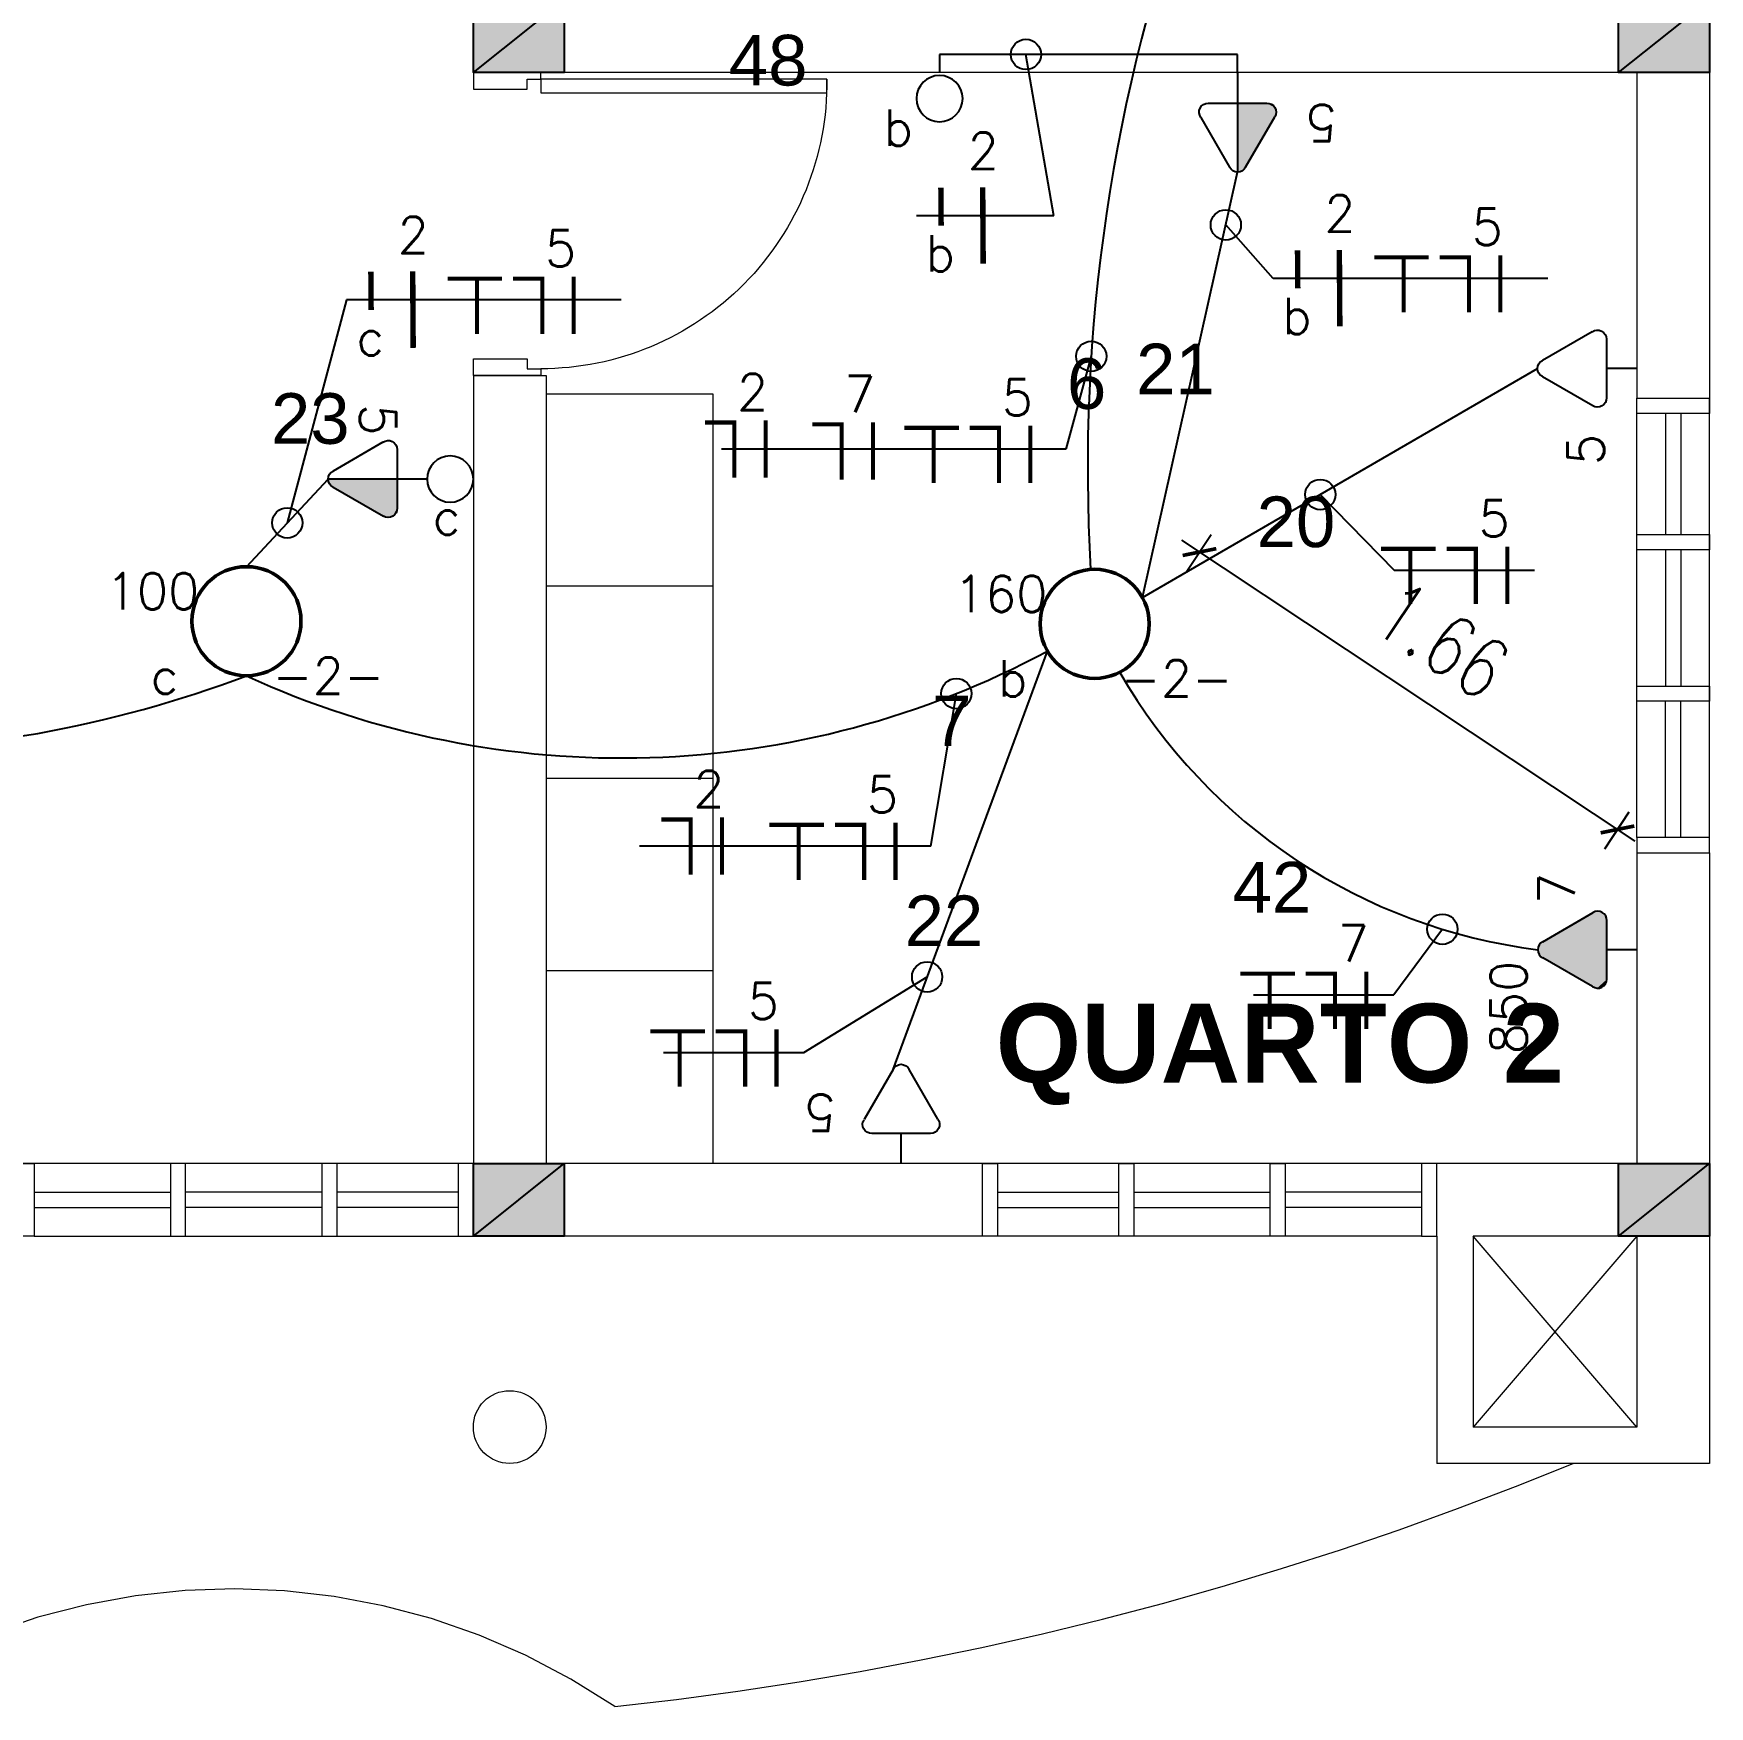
# Model space of a CAD drawing. Header units: millimetres. Extents: x 4360 to 8806, y 1896 to 3880.
# Drawn here: x 4431.63 to 4437.16, y 1934.58 to 1940.1 of the extents above; entities that cross this region are included whole.
import ezdxf
from ezdxf.enums import TextEntityAlignment as Align

# ---------------------------------------------------------------- set-up
doc = ezdxf.new("R2010")
doc.units = ezdxf.units.MM
doc.linetypes.add('ACAD_ISO03W100', pattern=[30, 12, -18])
doc.linetypes.add('Contínuo', pattern=[0])
for name, color, linetype, lineweight in [('C-Moveis', 7, 'Continuous', 5), ('C-Paredes-Acessorios', 20, 'Continuous', 5), ('C-Portas', 7, 'Continuous', 5), ('C-Texto', 4, 'Continuous', 9), ('ILUMINAÇÃO', 1, 'Contínuo', 50), ('TOMADAS', 1, 'Continuous', 25)]:
    doc.layers.add(name, color=color, linetype=linetype, lineweight=lineweight)
doc.layers.add('C-Pilares', color=7, linetype='Continuous', plot=False)
for name, color, linetype in [('CIRCUITOS', 255, 'Continuous'), ('Eletrodutos', 4, 'Continuous'), ('INTERRUPTORES', 1, 'Continuous')]:
    doc.layers.add(name, color=color, linetype=linetype)
doc.styles.add('BOLD', font='arialbd.ttf')
doc.styles.add('COTAS', font='romans.shx', dxfattribs={"width": 0.75})
doc.styles.add('RomanS', font='romans.shx')
doc.styles.get("Standard").update_dxf_attribs({"font": 'arial.ttf'})
doc.dimstyles.new('COTAS_100', dxfattribs={"dimscale": 100, "dimtxt": 0.002, "dimasz": 0.0008, "dimexe": 0.0007, "dimexo": 0.004, "dimgap": 0.001, "dimtad": 1, "dimzin": 4, "dimdsep": 46, "dimtxsty": 'COTAS', "dimblk1": 'ARCHTICK', "dimblk2": 'ARCHTICK', "dimsah": 1, "dimcen": 0.003, "dimdle": 0.0007, "dimaunit": 1, "dimadec": 0, "dimazin": 0, "dimtfac": 1, "dimtix": 1, "dimtmove": 0, "dimatfit": 3, "dimldrblk": 'ARCHTICK', "dimfxl": 1, "dimtolj": 1, "dimtzin": 0, "dimarcsym": 0})

# ---------------------------------------------------------------- blocks, each defined once
blk = doc.blocks.new('d9-2')
at = {"layer": 'C-Portas'}
for p, q in [((-0.06, 0.2), (-0.06, 1.05)), ((-0.06, 1.05), (-0.02, 1.05)), ((-0.02, 1.05), (-0.02, 0.2)), ((-0.88, 0.2), (-0.9, 0.2)), ((-0.9, 0.2), (-0.9, 0)), ((-0.88, 0.16), (-0.88, 0.2)), ((-0.02, 0.2), (-0.06, 0.2)), ((-0.02, 0.16), (-0.02, 0.2)), ((-0.02, 0.2), (0, 0.2)), ((0, 0.2), (0, 0)), ((-0.85, 0.16), (-0.88, 0.16)), ((-0.85, 0), (-0.85, 0.16)), ((-0.05, 0), (-0.05, 0.16)), ((-0.05, 0.16), (-0.02, 0.16)), ((-0.9, 0), (-0.85, 0)), ((0, 0), (-0.05, 0))]:
    blk.add_line(p, q, dxfattribs=at)
blk.add_arc((-0.0299, 0.2), 0.8501, 89.3299, 180, dxfattribs=at)
blk = doc.blocks.new('A$C2A3D30EB')
at = {"layer": 'C-Pilares'}
for color, points in [(6, [(0, 0), (24, 30), (0, 30)]), (6, [(24, 30), (0, 30), (0, 0)]), (135, [(24, 30), (0, 0), (24, 0)])]:
    blk.add_hatch(color=color, dxfattribs=at).paths.add_polyline_path(points)
blk.add_line((24, 30), (0, 0), dxfattribs=at)
at = {"layer": 'C-Pilares', "color": 7}
blk.add_lwpolyline([(0, 0), (24, 0), (24, 30), (0, 30)], close=True, dxfattribs=at)
blk = doc.blocks.new('A$C0BD3781F')
blk.add_circle((0.36, 0.36), 0.36)
at = {"style": 'RomanS', "flags": 8}
for tag, p in [('009', (0.502, 0.474)), ('001', (0.188, 0.472)), ('020', (0.356, 0.232))]:
    blk.add_attdef(tag, text='', height=0.16, dxfattribs=at).set_placement(p, align=Align.MIDDLE_CENTER)
blk = doc.blocks.new('Ir1s01')
blk.add_circle((0, 1.017), 1.017)
at = {"style": 'RomanS', "flags": 8}
blk.add_attdef('009', text='', height=1.6, dxfattribs=at).set_placement((1.811, 2.295), align=Align.MIDDLE_CENTER)
blk = doc.blocks.new('TEBAI01')
for p, q in [((-1.617, 1.949), (-0.353, 4.139)), ((0.353, 4.139), (1.631, 1.925)), ((-1.297, 1.32), (1.28, 1.32)), ((0, 0), (0, 1.32))]:
    blk.add_line(p, q)
for centre, start, end in [((0, 3.967), 26.04787, 153.95213), ((-1.302, 1.713), 143.13324, 270.77697), ((1.3, 1.713), 267.18113, 32.56886)]:
    blk.add_arc(centre, 0.393, start, end)
at = {"style": 'RomanS', "flags": 8}
for tag, p in [('020', (-5.031, 2.198)), ('001', (3.561, 2.226))]:
    blk.add_attdef(tag, text='', height=1.6, dxfattribs=at).set_placement(p, align=Align.MIDDLE_CENTER)
blk = doc.blocks.new('TEMED02')
for p, q in [((-1.617, 1.949), (-0.353, 4.139)), ((0, 1.32), (0, 4.36)), ((0.353, 4.139), (1.631, 1.925)), ((-1.297, 1.32), (1.28, 1.32)), ((0, 0), (0, 1.32))]:
    blk.add_line(p, q)
for centre, start, end in [((0, 3.967), 26.04787, 153.95213), ((-1.302, 1.713), 143.13324, 270.77697), ((1.3, 1.713), 267.18113, 32.56886)]:
    blk.add_arc(centre, 0.393, start, end)
at = {"linetype": 'Continuous'}
for points in [[(0, 4.36), (1.631, 1.925), (0.208, 4.3)], [(1.631, 1.925), (0, 4.36), (1.693, 1.721)], [(0, 1.32), (1.693, 1.721), (0, 4.36)], [(0.353, 4.139), (0.208, 4.3), (1.631, 1.925)], [(1.693, 1.721), (0, 1.32), (1.64, 1.516)], [(1.28, 1.32), (1.64, 1.516), (0, 1.32)], [(1.64, 1.516), (1.28, 1.32), (1.487, 1.367)]]:
    blk.add_solid(points, dxfattribs=at)
at = {"style": 'RomanS', "flags": 8}
for tag, p in [('020', (-4.961, 2.195)), ('001', (3.391, 2.166))]:
    blk.add_attdef(tag, text='', height=1.6, dxfattribs=at).set_placement(p, align=Align.MIDDLE_CENTER)
blk = doc.blocks.new('TEALT03')
for p, q in [((-1.617, 1.949), (-0.353, 4.139)), ((0.353, 4.139), (1.631, 1.925)), ((-1.297, 1.32), (1.28, 1.32)), ((0, 0), (0, 1.32))]:
    blk.add_line(p, q)
for centre, start, end in [((0, 3.967), 26.04787, 153.95213), ((-1.302, 1.713), 143.13324, 270.77697), ((1.3, 1.713), 267.18113, 32.56886)]:
    blk.add_arc(centre, 0.393, start, end)
at = {"linetype": 'Continuous'}
for points in [[(-1.617, 1.949), (1.487, 1.367), (-0.353, 4.139)], [(-0.353, 4.139), (1.64, 1.516), (-0.208, 4.3)], [(1.64, 1.516), (-0.353, 4.139), (1.487, 1.367)], [(-0.208, 4.3), (1.693, 1.721), (0, 4.36)], [(1.693, 1.721), (-0.208, 4.3), (1.64, 1.516)], [(0, 4.36), (1.631, 1.925), (0.208, 4.3)], [(1.631, 1.925), (0, 4.36), (1.693, 1.721)], [(0.353, 4.139), (0.208, 4.3), (1.631, 1.925)], [(-1.694, 1.75), (1.28, 1.32), (-1.617, 1.949)], [(1.28, 1.32), (-1.694, 1.75), (-1.307, 1.32)], [(-1.655, 1.54), (-1.307, 1.32), (-1.694, 1.75)], [(-1.307, 1.32), (-1.655, 1.54), (-1.512, 1.381)], [(1.487, 1.367), (-1.617, 1.949), (1.28, 1.32)]]:
    blk.add_solid(points, dxfattribs=at)
at = {"style": 'RomanS', "flags": 8}
for tag, p in [('020', (-4.819, 2.032)), ('001', (3.506, 2.072))]:
    blk.add_attdef(tag, text='', height=1.6, dxfattribs=at).set_placement(p, align=Align.MIDDLE_CENTER)
blk = doc.blocks.new('FNT')
at = {"const_width": 0.24}
for points in [[(0.12, 1.68), (0.12, -1.68)], [(1.84, 1.56), (3.68, 1.56)], [(1.96, 1.44), (1.96, -1.68)], [(4.32, 1.56), (7.52, 1.56)], [(5.8, 1.44), (5.8, -1.68)]]:
    blk.add_lwpolyline(points, dxfattribs=at)
at = {"style": 'RomanS', "flags": 8}
blk.add_attdef('001', text='', height=1.6, dxfattribs=at).set_placement((0.888, 3.343), align=Align.MIDDLE_CENTER)
blk = doc.blocks.new('A$C27EA2FDF')
at = {"const_width": 0.009}
for points in [[(0.0398, 0.126), (0.0398, 0)], [(0.1043, 0.1215), (0.1733, 0.1215)], [(0.1088, 0.117), (0.1088, 0)]]:
    blk.add_lwpolyline(points, dxfattribs=at)
at = {"style": 'RomanS', "flags": 8}
blk.add_attdef('001', text='', height=0.06, dxfattribs=at).set_placement((0.0686, 0.1884), align=Align.MIDDLE_CENTER)
blk = doc.blocks.new('A$C3508442B')
at = {"const_width": 0.024}
for points in [[(0.2619, 0.2242), (0.5919, 0.1608)], [(0.2272, 0.0435), (0.3922, 0.0118)]]:
    blk.add_lwpolyline(points, dxfattribs=at)
at = {"style": 'RomanS', "flags": 8}
for tag, p in [('009', (0.6337, 0.3286)), ('001', (0.1047, 0.2577))]:
    blk.add_attdef(tag, text='', height=0.16, rotation=79, dxfattribs=at).set_placement(p, align=Align.MIDDLE_CENTER)
blk = doc.blocks.new('_ArchTick')
at = {"color": 0, "linetype": 'ByBlock', "const_width": 0.15}
blk.add_lwpolyline([(-0.5, -0.5), (0.5, 0.5)], dxfattribs=at)
blk = doc.blocks.new('*D92')
at = {"layer": 'Defpoints', "color": 0, "transparency": 16777216}
for p in [(4435.4752, 1938.389), (4435.2118, 1937.9921), (4436.5915, 1937.0768)]:
    blk.add_point(p, dxfattribs=at)
at = {"layer": 'Eletrodutos', "color": 0, "lineweight": -2, "transparency": 16777216}
for p, q in [((4436.9132, 1937.435), (4435.4169, 1938.4277)), ((4435.433, 1938.3254), (4435.5139, 1938.4474)), ((4436.8126, 1937.4101), (4436.8936, 1937.5321))]:
    blk.add_line(p, q, dxfattribs=at)
at = {"layer": 'Eletrodutos', "color": 0, "lineweight": -2, "transparency": 16777216, "xscale": 0.08, "yscale": 0.08, "zscale": 0.08}
for p, rotation in [((4435.4752, 1938.389), 146.4387681574065), ((4436.8549, 1937.4737), 326.4387681574066)]:
    blk.add_blockref('_ArchTick', p, dxfattribs=dict(at, rotation=rotation))
at = {"layer": 'Eletrodutos', "color": 0, "transparency": 16777216, "insert": (4436.2756, 1938.098), "char_height": 0.2, "attachment_point": 5, "rotation": 326.4388, "style": 'COTAS'}
blk.add_mtext('\\A1;1.66', dxfattribs=at)

msp = doc.modelspace()

# ---------------------------------------------------------------- linework, layer by layer
at = {"layer": 'C-Moveis'}
for p, q in [((4433.31851, 1938.91158), (4433.86851, 1938.91158)), ((4433.31851, 1938.91158), (4433.86851, 1938.91158)), ((4433.86851, 1938.91158), (4433.86851, 1936.37158)), ((4433.86851, 1938.91158), (4433.86851, 1936.37158)), ((4433.86851, 1938.27658), (4433.31851, 1938.27658)), ((4433.86851, 1938.27658), (4433.31851, 1938.27658)), ((4433.86851, 1937.64158), (4433.31851, 1937.64158)), ((4433.86851, 1937.64158), (4433.31851, 1937.64158)), ((4433.86851, 1937.00658), (4433.31851, 1937.00658)), ((4433.86851, 1937.00658), (4433.31851, 1937.00658))]:
    msp.add_line(p, q, dxfattribs=at)
at = {"layer": 'C-Paredes-Acessorios'}
for p, q in [((4437.15851, 1941.23658), (4437.15851, 1938.89658)), ((4437.15851, 1941.23658), (4437.15851, 1938.89658)), ((4433.07851, 1939.97158), (4433.07851, 1940.21158)), ((4433.07851, 1939.97158), (4433.07851, 1940.21158)), ((4436.91851, 1939.97158), (4433.07851, 1939.97158)), ((4436.91851, 1939.97158), (4433.07851, 1939.97158)), ((4436.91851, 1939.97158), (4436.91851, 1938.89658)), ((4436.91851, 1939.97158), (4436.91851, 1938.89658)), ((4433.07851, 1938.97158), (4433.07851, 1936.13158)), ((4433.07851, 1938.97158), (4433.31851, 1938.97158)), ((4433.07851, 1938.97158), (4433.07851, 1936.13158)), ((4433.07851, 1938.97158), (4433.31851, 1938.97158)), ((4433.31851, 1938.97158), (4433.31851, 1936.37158)), ((4433.31851, 1938.97158), (4433.31851, 1936.37158)), ((4436.91851, 1937.44658), (4436.91851, 1938.89658)), ((4436.91851, 1938.89658), (4437.15851, 1938.89658)), ((4436.91851, 1937.44658), (4436.91851, 1938.89658)), ((4436.91851, 1938.89658), (4437.15851, 1938.89658)), ((4437.15851, 1937.44658), (4437.15851, 1938.89658)), ((4437.15851, 1937.44658), (4437.15851, 1938.89658)), ((4437.01351, 1938.84658), (4437.01351, 1938.44658)), ((4437.01351, 1938.84658), (4437.01351, 1938.44658)), ((4437.06351, 1938.84658), (4437.06351, 1938.44658)), ((4437.06351, 1938.84658), (4437.06351, 1938.44658)), ((4437.01351, 1938.39658), (4437.01351, 1937.94658)), ((4437.01351, 1938.39658), (4437.01351, 1937.94658)), ((4437.06351, 1938.39658), (4437.06351, 1937.94658)), ((4437.06351, 1938.39658), (4437.06351, 1937.94658)), ((4437.01351, 1937.44658), (4437.01351, 1937.89658)), ((4437.01351, 1937.44658), (4437.01351, 1937.89658)), ((4437.06351, 1937.44658), (4437.06351, 1937.89658)), ((4437.06351, 1937.44658), (4437.06351, 1937.89658)), ((4436.91851, 1937.39658), (4436.91851, 1936.37158)), ((4436.91851, 1937.39658), (4437.15851, 1937.39658)), ((4436.91851, 1937.39658), (4436.91851, 1936.37158)), ((4436.91851, 1937.39658), (4437.15851, 1937.39658)), ((4437.15851, 1937.39658), (4437.15851, 1936.13158)), ((4437.15851, 1937.39658), (4437.15851, 1936.13158)), ((4433.07851, 1936.37158), (4431.57851, 1936.37158)), ((4433.07851, 1936.37158), (4431.57851, 1936.37158)), ((4433.07851, 1936.13158), (4433.07851, 1936.37158)), ((4433.07851, 1936.13158), (4433.07851, 1936.37158)), ((4434.75851, 1936.37158), (4433.31851, 1936.37158)), ((4434.75851, 1936.37158), (4433.31851, 1936.37158)), ((4436.20851, 1936.37158), (4434.75851, 1936.37158)), ((4434.75851, 1936.13158), (4434.75851, 1936.37158)), ((4436.20851, 1936.37158), (4434.75851, 1936.37158)), ((4434.75851, 1936.13158), (4434.75851, 1936.37158)), ((4436.91851, 1936.37158), (4436.25851, 1936.37158)), ((4436.25851, 1936.13158), (4436.25851, 1936.37158)), ((4436.91851, 1936.37158), (4436.25851, 1936.37158)), ((4436.25851, 1936.13158), (4436.25851, 1936.37158)), ((4431.62851, 1936.27658), (4432.07851, 1936.27658)), ((4431.62851, 1936.27658), (4432.07851, 1936.27658)), ((4432.57851, 1936.27658), (4432.12851, 1936.27658)), ((4432.57851, 1936.27658), (4432.12851, 1936.27658)), ((4433.02851, 1936.27658), (4432.62851, 1936.27658)), ((4433.02851, 1936.27658), (4432.62851, 1936.27658)), ((4434.80851, 1936.27658), (4435.20851, 1936.27658)), ((4434.80851, 1936.27658), (4435.20851, 1936.27658)), ((4435.25851, 1936.27658), (4435.70851, 1936.27658)), ((4435.25851, 1936.27658), (4435.70851, 1936.27658)), ((4436.20851, 1936.27658), (4435.75851, 1936.27658)), ((4436.20851, 1936.27658), (4435.75851, 1936.27658)), ((4431.62851, 1936.22658), (4432.07851, 1936.22658)), ((4431.62851, 1936.22658), (4432.07851, 1936.22658)), ((4432.57851, 1936.22658), (4432.12851, 1936.22658)), ((4432.57851, 1936.22658), (4432.12851, 1936.22658)), ((4433.02851, 1936.22658), (4432.62851, 1936.22658)), ((4433.02851, 1936.22658), (4432.62851, 1936.22658)), ((4434.80851, 1936.22658), (4435.20851, 1936.22658)), ((4434.80851, 1936.22658), (4435.20851, 1936.22658)), ((4435.25851, 1936.22658), (4435.70851, 1936.22658)), ((4435.25851, 1936.22658), (4435.70851, 1936.22658)), ((4436.20851, 1936.22658), (4435.75851, 1936.22658)), ((4436.20851, 1936.22658), (4435.75851, 1936.22658)), ((4431.62851, 1936.13158), (4433.07851, 1936.13158)), ((4431.62851, 1936.13158), (4433.07851, 1936.13158)), ((4434.75851, 1936.13158), (4433.07851, 1936.13158)), ((4434.75851, 1936.13158), (4433.07851, 1936.13158)), ((4436.20851, 1936.13158), (4434.75851, 1936.13158)), ((4436.20851, 1936.13158), (4434.75851, 1936.13158)), ((4436.25851, 1936.13158), (4436.25851, 1935.38158)), ((4436.91851, 1936.13158), (4436.37851, 1936.13158)), ((4436.37851, 1936.13158), (4436.37851, 1935.50158)), ((4436.91851, 1936.13158), (4436.37851, 1936.13158)), ((4436.91851, 1936.13158), (4436.91851, 1935.50158)), ((4437.15851, 1936.13158), (4437.15851, 1935.38158)), ((4436.91851, 1935.50158), (4436.37851, 1935.50158)), ((4437.15851, 1935.38158), (4436.25851, 1935.38158))]:
    msp.add_line(p, q, dxfattribs=at)
at = {"layer": 'C-Paredes-Acessorios', "color": 3}
for p, q in [((4436.91851, 1935.50158), (4436.37851, 1936.13158)), ((4436.91851, 1936.13158), (4436.37851, 1935.50158))]:
    msp.add_line(p, q, dxfattribs=at)
for points in [[(4437.15851, 1938.89658), (4437.15851, 1938.84658), (4436.91851, 1938.84658), (4436.91851, 1938.89658)], [(4437.15851, 1938.89658), (4437.15851, 1938.84658), (4436.91851, 1938.84658), (4436.91851, 1938.89658)], [(4437.15851, 1937.39658), (4437.15851, 1937.44658), (4436.91851, 1937.44658), (4436.91851, 1937.39658)], [(4437.15851, 1937.39658), (4437.15851, 1937.39658), (4437.15851, 1937.44658), (4436.91851, 1937.44658), (4436.91851, 1937.39658)], [(4437.15851, 1937.39658), (4437.15851, 1937.44658), (4436.91851, 1937.44658), (4436.91851, 1937.39658)], [(4437.15851, 1937.39658), (4437.15851, 1937.39658), (4437.15851, 1937.44658), (4436.91851, 1937.44658), (4436.91851, 1937.39658)], [(4431.57851, 1936.37158), (4431.62851, 1936.37158), (4431.62851, 1936.13158), (4431.57851, 1936.13158)], [(4431.57851, 1936.37158), (4431.57851, 1936.37158), (4431.62851, 1936.37158), (4431.62851, 1936.13158), (4431.57851, 1936.13158)], [(4431.57851, 1936.37158), (4431.62851, 1936.37158), (4431.62851, 1936.13158), (4431.57851, 1936.13158)], [(4431.57851, 1936.37158), (4431.57851, 1936.37158), (4431.62851, 1936.37158), (4431.62851, 1936.13158), (4431.57851, 1936.13158)], [(4433.07851, 1936.37158), (4433.02851, 1936.37158), (4433.02851, 1936.13158), (4433.07851, 1936.13158)], [(4433.07851, 1936.37158), (4433.02851, 1936.37158), (4433.02851, 1936.13158), (4433.07851, 1936.13158)], [(4434.75851, 1936.37158), (4434.80851, 1936.37158), (4434.80851, 1936.13158), (4434.75851, 1936.13158)], [(4434.75851, 1936.37158), (4434.80851, 1936.37158), (4434.80851, 1936.13158), (4434.75851, 1936.13158)], [(4436.25851, 1936.37158), (4436.20851, 1936.37158), (4436.20851, 1936.13158), (4436.25851, 1936.13158)], [(4436.25851, 1936.37158), (4436.25851, 1936.37158), (4436.20851, 1936.37158), (4436.20851, 1936.13158), (4436.25851, 1936.13158)], [(4436.25851, 1936.37158), (4436.20851, 1936.37158), (4436.20851, 1936.13158), (4436.25851, 1936.13158)], [(4436.25851, 1936.37158), (4436.25851, 1936.37158), (4436.20851, 1936.37158), (4436.20851, 1936.13158), (4436.25851, 1936.13158)]]:
    msp.add_lwpolyline(points, dxfattribs=at)
for points in [[(4436.91851, 1938.44658), (4437.15851, 1938.44658), (4437.15851, 1938.39658), (4436.91851, 1938.39658)], [(4436.91851, 1938.44658), (4437.15851, 1938.44658), (4437.15851, 1938.39658), (4436.91851, 1938.39658)], [(4436.91851, 1937.94658), (4437.15851, 1937.94658), (4437.15851, 1937.89658), (4436.91851, 1937.89658)], [(4436.91851, 1937.94658), (4437.15851, 1937.94658), (4437.15851, 1937.89658), (4436.91851, 1937.89658)], [(4432.12851, 1936.13158), (4432.12851, 1936.37158), (4432.07851, 1936.37158), (4432.07851, 1936.13158)], [(4432.12851, 1936.13158), (4432.12851, 1936.37158), (4432.07851, 1936.37158), (4432.07851, 1936.13158)], [(4432.62851, 1936.13158), (4432.62851, 1936.37158), (4432.57851, 1936.37158), (4432.57851, 1936.13158)], [(4432.62851, 1936.13158), (4432.62851, 1936.37158), (4432.57851, 1936.37158), (4432.57851, 1936.13158)], [(4435.20851, 1936.13158), (4435.20851, 1936.37158), (4435.25851, 1936.37158), (4435.25851, 1936.13158)], [(4435.20851, 1936.13158), (4435.20851, 1936.37158), (4435.25851, 1936.37158), (4435.25851, 1936.13158)], [(4435.70851, 1936.13158), (4435.70851, 1936.37158), (4435.75851, 1936.37158), (4435.75851, 1936.13158)], [(4435.70851, 1936.13158), (4435.70851, 1936.37158), (4435.75851, 1936.37158), (4435.75851, 1936.13158)]]:
    msp.add_lwpolyline(points, close=True, dxfattribs=at)
at = {"layer": 'C-Paredes-Acessorios'}
msp.add_circle((4433.19851, 1935.50158), 0.12, dxfattribs=at)
at = {"layer": 'C-Paredes-Acessorios', "linetype": 'ACAD_ISO03W100'}
for centre, radius, start, end in [((4432.32851, 1946.01773), 11.5027, 276.07066, 292.382026), ((4432.28359, 1932.72414), 2.24357, 55.7905, 123.82235)]:
    msp.add_arc(centre, radius, start, end, dxfattribs=at)
at = {"layer": 'CIRCUITOS'}
for p, q in [((4434.99416, 1939.49862), (4434.90244, 1940.03097)), ((4434.99416, 1939.49862), (4434.54078, 1939.49862)), ((4435.71796, 1939.29174), (4435.56219, 1939.46854)), ((4436.62471, 1939.29174), (4435.71796, 1939.29174)), ((4432.65943, 1939.22089), (4432.46432, 1938.48539)), ((4433.56618, 1939.22089), (4432.65943, 1939.22089)), ((4436.11781, 1938.32957), (4436.58141, 1938.32957)), ((4434.58843, 1937.4188), (4434.67279, 1937.92197)), ((4434.16957, 1936.73746), (4434.57636, 1936.98698)), ((4435.65318, 1936.92768), (4436.11677, 1936.92768)), ((4433.70597, 1936.73746), (4434.16957, 1936.73746))]:
    msp.add_line(p, q, dxfattribs=at)
at = {"layer": 'CIRCUITOS', "linetype": 'Continuous'}
for p, q in [((4435.11806, 1939.03491), (4435.0337, 1938.72885)), ((4435.0337, 1938.72885), (4433.89734, 1938.72885)), ((4435.87379, 1938.5788), (4436.11781, 1938.32957)), ((4434.58843, 1937.4188), (4433.62689, 1937.4188)), ((4436.27707, 1937.14441), (4436.11677, 1936.92768))]:
    msp.add_line(p, q, dxfattribs=at)
at = {"layer": 'CIRCUITOS'}
for centre in [(4434.90244, 1940.03097), (4435.56219, 1939.46854), (4435.11806, 1939.03491), (4435.87379, 1938.5788), (4432.46432, 1938.48539), (4434.67279, 1937.92197), (4436.27707, 1937.14441), (4434.57636, 1936.98698)]:
    msp.add_circle(centre, 0.05, dxfattribs=at)
at = {"layer": 'Eletrodutos'}
for p, q in [((4435.60108, 1940.03097), (4434.61712, 1940.03097)), ((4434.61712, 1940.03097), (4434.61712, 1939.97158)), ((4435.60108, 1939.96945), (4435.60108, 1940.03097)), ((4435.28711, 1938.23855), (4435.60108, 1939.64245)), ((4435.28711, 1938.23855), (4436.5904, 1938.99441)), ((4432.32965, 1938.34079), (4432.59898, 1938.63)), ((4434.46378, 1936.68203), (4434.97331, 1938.06217))]:
    msp.add_line(p, q, dxfattribs=at)
for centre, radius, start, end in [((4440.83374, 1938.66599), 5.72757, 159.7742, 183.34768), ((4433.56969, 1940.67866), 2.96921, 245.31488, 298.21143), ((4430.94468, 1941.65631), 3.9278, 249.09146, 290.64686), ((4436.8248, 1938.92588), 1.86378, 210.06815, 262.80939)]:
    msp.add_arc(centre, radius, start, end, dxfattribs=at)

# ---------------------------------------------------------------- block references
at = {"layer": 'C-Paredes-Acessorios', "xscale": -0.01, "yscale": 0.01, "zscale": 0.01, "rotation": 90}
for p in [(4433.37851, 1940.21158), (4433.37851, 1940.21158), (4437.15851, 1940.21158), (4437.15851, 1940.21158), (4433.37851, 1936.37158), (4433.37851, 1936.37158), (4437.15851, 1936.37158), (4437.15851, 1936.37158)]:
    msp.add_blockref('A$C2A3D30EB', p, dxfattribs=at)
at = {"layer": 'C-Portas', "linetype": 'Continuous', "xscale": -1.111111111094942, "yscale": 1.111111111094942, "zscale": 1.111111111094942, "rotation": 270}
msp.add_blockref('d9-2', (4433.07851, 1939.97158), dxfattribs=at)
msp.add_blockref('d9-2', (4433.07851, 1939.97158), dxfattribs=at)
at = {"layer": 'CIRCUITOS', "lineweight": 30}
ref = msp.add_blockref('A$C3508442B', (4434.55643, 1939.75249), dxfattribs=dict(at, xscale=0.7499999999999991, yscale=0.7499999999999991, zscale=0.7499999999999991, rotation=281.2487109540815))
ref.add_attrib('009', 'b', dxfattribs={"layer": '0', "height": 0.12, "rotation": 0.24871, "style": 'RomanS', "flags": 8}).set_placement((4434.61985, 1939.37524), align=Align.MIDDLE_CENTER)
ref.add_attrib('001', '2', dxfattribs={"layer": '0', "height": 0.12, "rotation": 0.24871, "style": 'RomanS', "flags": 8}).set_placement((4434.76131, 1939.71318), align=Align.MIDDLE_CENTER)
ref = msp.add_blockref('A$C3508442B', (4435.7336, 1939.54561), dxfattribs=dict(at, xscale=0.7499999999999991, yscale=0.7499999999999991, zscale=0.7499999999999991, rotation=281.2487109540815))
ref.add_attrib('009', 'b', dxfattribs={"layer": '0', "height": 0.12, "rotation": 0.24871, "style": 'RomanS', "flags": 8}).set_placement((4435.79703, 1939.16836), align=Align.MIDDLE_CENTER)
ref.add_attrib('001', '2', dxfattribs={"layer": '0', "height": 0.12, "rotation": 0.24871, "style": 'RomanS', "flags": 8}).set_placement((4435.93849, 1939.5063), align=Align.MIDDLE_CENTER)
ref = msp.add_blockref('FNT', (4436.47512, 1939.27417), dxfattribs=dict(at, xscale=-0.05624999999918144, yscale=0.05624999999918144, zscale=0.05624999999918144))
ref.add_attrib('001', '5', dxfattribs={"layer": '0', "height": 0.12, "style": 'RomanS', "flags": 8}).set_placement((4436.42519, 1939.4622), align=Align.MIDDLE_CENTER)
ref = msp.add_blockref('A$C3508442B', (4432.67507, 1939.47476), dxfattribs=dict(at, xscale=0.7499999999999991, yscale=0.7499999999999991, zscale=0.7499999999999991, rotation=281.2487109540815))
ref.add_attrib('009', 'c', dxfattribs={"layer": '0', "height": 0.12, "rotation": 0.24871, "style": 'RomanS', "flags": 8}).set_placement((4432.7385, 1939.09751), align=Align.MIDDLE_CENTER)
ref.add_attrib('001', '2', dxfattribs={"layer": '0', "height": 0.12, "rotation": 0.24871, "style": 'RomanS', "flags": 8}).set_placement((4432.87996, 1939.43545), align=Align.MIDDLE_CENTER)
ref = msp.add_blockref('FNT', (4433.41659, 1939.20332), dxfattribs=dict(at, xscale=-0.05624999999918144, yscale=0.05624999999918144, zscale=0.05624999999918144))
ref.add_attrib('001', '5', dxfattribs={"layer": '0', "height": 0.12, "style": 'RomanS', "flags": 8}).set_placement((4433.36666, 1939.39135), align=Align.MIDDLE_CENTER)
at = {"layer": 'CIRCUITOS'}
ref = msp.add_blockref('A$C27EA2FDF', (4434.10319, 1938.63435), dxfattribs=dict(at, xscale=-1.5, yscale=1.5, zscale=1.5))
ref.add_attrib('001', '2', dxfattribs={"layer": '0', "height": 0.12, "style": 'RomanS', "flags": 8}).set_placement((4434.00034, 1938.91688), align=Align.MIDDLE_CENTER)
ref = msp.add_blockref('A$C27EA2FDF', (4434.45703, 1938.62824), dxfattribs=dict(at, xscale=-1.5, yscale=1.5, zscale=1.5))
ref.add_attrib('001', '7', dxfattribs={"layer": '0', "height": 0.12, "style": 'RomanS', "flags": 8}).set_placement((4434.35417, 1938.91077), align=Align.MIDDLE_CENTER)
at = {"layer": 'CIRCUITOS', "lineweight": 30}
ref = msp.add_blockref('FNT', (4434.92405, 1938.71128), dxfattribs=dict(at, xscale=-0.05624999999918144, yscale=0.05624999999918144, zscale=0.05624999999918144))
ref.add_attrib('001', '5', dxfattribs={"layer": '0', "height": 0.12, "style": 'RomanS', "flags": 8}).set_placement((4434.87412, 1938.89931), align=Align.MIDDLE_CENTER)
ref = msp.add_blockref('FNT', (4436.49769, 1938.312), dxfattribs=dict(at, xscale=-0.05624999999918144, yscale=0.05624999999918144, zscale=0.05624999999918144))
ref.add_attrib('001', '5', dxfattribs={"layer": '0', "height": 0.12, "style": 'RomanS', "flags": 8}).set_placement((4436.44776, 1938.50003), align=Align.MIDDLE_CENTER)
at = {"layer": 'CIRCUITOS'}
ref = msp.add_blockref('A$C27EA2FDF', (4433.95886, 1937.3243), dxfattribs=dict(at, xscale=-1.5, yscale=1.5, zscale=1.5))
ref.add_attrib('001', '2', dxfattribs={"layer": '0', "height": 0.12, "style": 'RomanS', "flags": 8}).set_placement((4433.856, 1937.60684), align=Align.MIDDLE_CENTER)
at = {"layer": 'CIRCUITOS', "lineweight": 30}
ref = msp.add_blockref('FNT', (4434.47877, 1937.40124), dxfattribs=dict(at, xscale=-0.05624999999918144, yscale=0.05624999999918144, zscale=0.05624999999918144))
ref.add_attrib('001', '5', dxfattribs={"layer": '0', "height": 0.12, "style": 'RomanS', "flags": 8}).set_placement((4434.42884, 1937.58927), align=Align.MIDDLE_CENTER)
ref = msp.add_blockref('FNT', (4436.03306, 1936.91011), dxfattribs=dict(at, xscale=-0.05624999999918144, yscale=0.05624999999918144, zscale=0.05624999999918144))
ref.add_attrib('001', '7', dxfattribs={"layer": '0', "height": 0.12, "style": 'RomanS', "flags": 8}).set_placement((4435.98313, 1937.09814), align=Align.MIDDLE_CENTER)
ref = msp.add_blockref('FNT', (4434.08586, 1936.71989), dxfattribs=dict(at, xscale=-0.05624999999918144, yscale=0.05624999999918144, zscale=0.05624999999918144))
ref.add_attrib('001', '5', dxfattribs={"layer": '0', "height": 0.12, "style": 'RomanS', "flags": 8}).set_placement((4434.03593, 1936.90793), align=Align.MIDDLE_CENTER)
at = {"layer": 'ILUMINAÇÃO'}
ref = msp.add_blockref('A$C0BD3781F', (4432.50963, 1938.34078), dxfattribs=dict(at, xscale=0.5, yscale=0.5, zscale=0.5, rotation=180))
ref.add_attrib('020', '100', dxfattribs={"layer": '0', "height": 0.12, "style": 'RomanS', "flags": 8}).set_placement((4432.01956, 1938.2598), align=Align.MIDDLE_CENTER)
ref.add_attrib('009', 'c', dxfattribs={"layer": '0', "height": 0.12, "style": 'RomanS', "flags": 8}).set_placement((4432.05965, 1937.98079), align=Align.MIDDLE_CENTER)
ref.add_attrib('001', '-2-', dxfattribs={"layer": '0', "height": 0.12, "style": 'RomanS', "flags": 8}).set_placement((4432.59965, 1937.98079), align=Align.MIDDLE_CENTER)
ref = msp.add_blockref('A$C0BD3781F', (4435.30925, 1938.33202), dxfattribs=dict(at, xscale=0.5, yscale=0.5, zscale=0.5, rotation=180))
ref.add_attrib('020', '160', dxfattribs={"layer": '0', "height": 0.12, "style": 'RomanS', "flags": 8}).set_placement((4434.81918, 1938.25104), align=Align.MIDDLE_CENTER)
ref.add_attrib('009', 'b', dxfattribs={"layer": '0', "height": 0.12, "style": 'RomanS', "flags": 8}).set_placement((4434.85927, 1937.97203), align=Align.MIDDLE_CENTER)
ref.add_attrib('001', '-2-', dxfattribs={"layer": '0', "height": 0.12, "style": 'RomanS', "flags": 8}).set_placement((4435.39927, 1937.97203), align=Align.MIDDLE_CENTER)
at = {"layer": 'INTERRUPTORES'}
ref = msp.add_blockref('Ir1s01', (4434.61732, 1939.80896), dxfattribs=dict(at, xscale=-0.0749999999989086, yscale=0.0749999999989086, zscale=0.0749999999989086))
ref.add_attrib('009', 'b', dxfattribs={"layer": '0', "height": 0.12, "style": 'RomanS', "flags": 8}).set_placement((4434.48148, 1939.78983), align=Align.MIDDLE_CENTER)
ref = msp.add_blockref('Ir1s01', (4433.00224, 1938.55374), dxfattribs=dict(at, xscale=-0.0749999999989086, yscale=0.0749999999989086, zscale=0.0749999999989086))
ref.add_attrib('009', 'c', dxfattribs={"layer": '0', "height": 0.12, "style": 'RomanS', "flags": 8}).set_placement((4432.9905, 1938.50607), align=Align.MIDDLE_CENTER)
at = {"layer": 'TOMADAS'}
ref = msp.add_blockref('TEMED02', (4435.60108, 1939.96945), dxfattribs=dict(at, xscale=-0.07500000006984917, yscale=0.07500000006984917, zscale=0.07500000006984917, rotation=180))
ref.add_attrib('020', '5', dxfattribs={"layer": '0', "height": 0.12, "rotation": 180, "style": 'RomanS', "flags": 8}).set_placement((4435.8772, 1939.80485), align=Align.MIDDLE_CENTER)
ref = msp.add_blockref('TEBAI01', (4436.9174, 1938.99441), dxfattribs=dict(at, xscale=-0.07500000006984917, yscale=0.07500000006984917, zscale=0.07500000006984917, rotation=90.00000000088457))
ref.add_attrib('001', '5', dxfattribs={"layer": '0', "height": 0.12, "rotation": 90, "style": 'RomanS', "flags": 8}).set_placement((4436.75043, 1938.72733), align=Align.MIDDLE_CENTER)
ref = msp.add_blockref('TEMED02', (4432.92598, 1938.63), dxfattribs=dict(at, xscale=-0.07500000006984917, yscale=0.07500000006984917, zscale=0.07500000006984917, rotation=90))
ref.add_attrib('001', '5', dxfattribs={"layer": '0', "height": 0.12, "rotation": 270, "style": 'RomanS', "flags": 8}).set_placement((4432.76351, 1938.82532), align=Align.MIDDLE_CENTER)
ref = msp.add_blockref('TEALT03', (4436.91851, 1937.07676), dxfattribs=dict(at, xscale=0.07500000000000001, yscale=0.07500000000000001, zscale=0.07500000000000001, rotation=90.00000000000001))
ref.add_attrib('001', '7', dxfattribs={"layer": '0', "height": 0.12, "rotation": 90, "style": 'RomanS'}).set_placement((4436.65408, 1937.27875), align=Align.MIDDLE_CENTER)
ref.add_attrib('020', '850', dxfattribs={"layer": '0', "height": 0.12, "rotation": 90, "style": 'RomanS'}).set_placement((4436.4952, 1936.88635), align=Align.MIDDLE_CENTER)
ref = msp.add_blockref('TEBAI01', (4434.49029, 1936.37158), dxfattribs=dict(at, xscale=-0.07500000006984917, yscale=0.07500000006984917, zscale=0.07500000006984917, rotation=8.845724153161428e-10))
ref.add_attrib('001', '5', dxfattribs={"layer": '0', "height": 0.12, "rotation": 180, "style": 'RomanS', "flags": 8}).set_placement((4434.22321, 1936.53856), align=Align.MIDDLE_CENTER)

# ---------------------------------------------------------------- texts
at = {"layer": 'C-Texto', "style": 'BOLD'}
msp.add_text('QUARTO 2', height=0.26, dxfattribs=at).set_placement((4434.80237, 1936.63854))
at = {"layer": 'Eletrodutos', "attachment_point": 3}
for s, insert, char_height in [('48', (4434.18138, 1940.09564), 0.167023), ('21', (4435.52556, 1939.07661), 0.167023), ('6', (4435.16764, 1939.02845), 0.16702), ('23', (4432.67, 1938.9132), 0.167023), ('20', (4435.92337, 1938.57234), 0.167023), ('7', (4434.72237, 1937.91551), 0.16702), ('42', (4435.84403, 1937.36635), 0.167023), ('22', (4434.76149, 1937.25559), 0.167023)]:
    msp.add_mtext_dynamic_manual_height_columns(s, width=0.2590259, gutter_width=0.83512, heights=[0], dxfattribs=dict(at, insert=insert, char_height=char_height))

# ---------------------------------------------------------------- dimensions: what is measured, and where the dimension line sits
at = {"layer": 'Eletrodutos'}
dim = msp.add_aligned_dim(p1=(4436.59151, 1937.07676), p2=(4435.21183, 1937.99207), distance=-0.47638, dimstyle='COTAS_100', dxfattribs=at)
dim.commit()
dim.dimension.update_dxf_attribs({"geometry": '*D92', "text_midpoint": (4436.27559, 1938.09805)})

doc.saveas('drawing.dxf')
